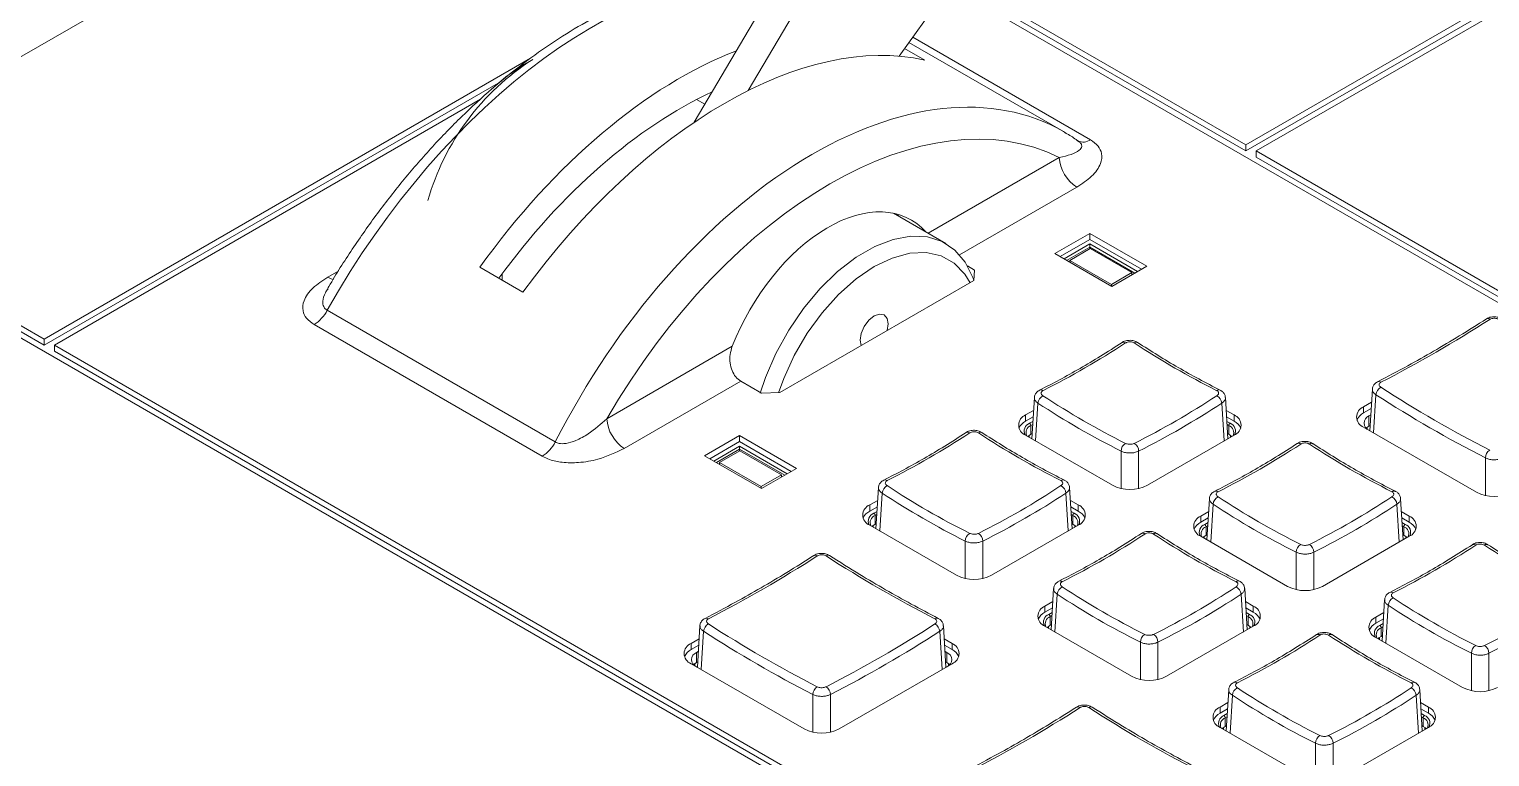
# Model space of a CAD drawing. Header units: millimetres. Extents: x 69 to 580, y 43 to 425.
# Drawn here: x 443.5 to 502.5, y 301 to 330.3 of the extents above; entities that cross this region are included whole.
import ezdxf

# ---------------------------------------------------------------- set-up
doc = ezdxf.new("R2010")
doc.units = ezdxf.units.MM

msp = doc.modelspace()

# ---------------------------------------------------------------- linework, layer by layer
at = {"color": 7, "linetype": 'Continuous', "lineweight": 15}
for p, q in [((348.8221, 372.3574), (491.2334, 290.1451)), ((349.2464, 372.6023), (444.1401, 317.8213)), ((444.1401, 317.5764), (349.2464, 372.3573)), ((479.1792, 341.4626), (470.3882, 326.5783)), ((480.2398, 340.8503), (472.5672, 327.8594)), ((518.7579, 340.732), (492.6592, 325.6655)), ((518.7579, 340.487), (492.6592, 325.4206)), ((493.0835, 325.4206), (519.1822, 340.487)), ((478.6608, 329.2477), (482.3395, 334.3477)), ((443.1512, 329.1904), (448.5252, 332.2927)), ((480.7025, 332.0782), (522.287, 308.0719)), ((492.6592, 325.4206), (480.8272, 332.2511)), ((492.6592, 325.6655), (480.9519, 332.424)), ((485.3019, 326.2018), (479.0621, 329.804)), ((444.1401, 317.8213), (463.7854, 329.1623)), ((463.8701, 329.1178), (463.5166, 328.9137)), ((478.8836, 329.5565), (479.6987, 329.0859)), ((462.4703, 328.1582), (444.1401, 317.5764)), ((444.5644, 317.5764), (461.7658, 327.5066)), ((470.8178, 327.3057), (470.4836, 327.4987)), ((492.6592, 325.4206), (492.6592, 325.6655)), ((522.7113, 308.3169), (493.0835, 325.4206)), ((493.0835, 325.1756), (493.0835, 325.4206)), ((522.7113, 308.0719), (493.0835, 325.1756)), ((480.5556, 321.6842), (478.4394, 322.9059)), ((478.5565, 322.8784), (478.5569, 322.838)), ((486.3657, 322.0936), (484.9515, 321.2772)), ((488.6638, 320.7669), (486.3657, 322.0936)), ((486.3657, 321.8486), (486.3657, 322.0936)), ((486.3657, 321.8486), (485.1637, 321.1547)), ((486.3816, 321.4802), (485.5578, 321.0046)), ((488.4516, 320.6444), (486.3657, 321.8486)), ((486.3657, 321.5424), (486.3657, 321.6649)), ((486.3657, 321.471), (486.3657, 321.5424)), ((488.061, 320.5107), (486.3816, 321.4802)), ((484.9515, 321.2772), (487.2496, 319.9505)), ((485.5578, 321.0046), (487.2372, 320.0352)), ((485.5578, 321.0046), (485.5578, 320.9271)), ((463.4755, 319.7205), (461.7367, 320.7243)), ((462.6332, 320.2068), (462.6358, 320.4572)), ((481.4313, 320.7764), (481.7147, 320.6128)), ((481.7147, 320.6128), (481.6804, 320.1848)), ((487.2372, 320.0352), (488.061, 320.5107)), ((487.2496, 319.9505), (488.6638, 320.7669)), ((488.061, 320.5107), (488.061, 320.4189)), ((463.476, 319.7211), (462.6332, 320.2077)), ((481.6804, 320.1848), (473.8502, 315.6645)), ((487.2372, 320.0352), (487.2372, 319.9576)), ((455.5728, 318.9876), (464.7808, 313.6719)), ((464.2537, 313.0955), (455.0458, 318.4112)), ((444.1401, 317.5764), (444.1401, 317.8213)), ((491.6577, 290.39), (444.5644, 317.5764)), ((444.5644, 317.3314), (444.5644, 317.5764)), ((491.6577, 290.145), (444.5644, 317.3314)), ((466.8607, 314.6086), (471.9278, 317.5338)), ((472.2714, 316.1282), (467.5674, 313.4126)), ((473.1088, 315.6447), (472.2714, 316.1282)), ((473.8502, 315.6645), (473.1088, 315.6447)), ((497.7732, 315.8), (497.672, 314.126)), ((484.0941, 314.9449), (483.7745, 314.7604)), ((484.1255, 315.4632), (484.0248, 313.7994)), ((491.9415, 313.8011), (491.841, 315.4632)), ((492.189, 314.7604), (491.8724, 314.9431)), ((497.7413, 315.2715), (497.4216, 315.0869)), ((497.4216, 314.842), (497.4216, 315.0869)), ((497.7259, 315.0176), (497.4216, 314.842)), ((483.7745, 314.5154), (483.7745, 314.7604)), ((484.0788, 314.6911), (483.7745, 314.5154)), ((492.189, 314.5154), (491.8878, 314.6893)), ((492.189, 314.5154), (492.189, 314.7604)), ((497.6337, 314.7195), (497.7106, 314.7638)), ((497.6337, 314.3112), (497.6337, 314.7195)), ((497.685, 314.3408), (497.6337, 314.3112)), ((472.2236, 313.9295), (470.8094, 313.1131)), ((474.5217, 312.6028), (472.2236, 313.9295)), ((472.2236, 313.6845), (472.2236, 313.9295)), ((483.7745, 313.9439), (487.2746, 311.9233)), ((483.9866, 313.9847), (483.9866, 314.3317)), ((484.0378, 314.0142), (483.9866, 313.9847)), ((488.6888, 311.9233), (492.189, 313.9439)), ((491.9769, 313.9847), (491.9287, 314.0125)), ((491.9769, 313.9847), (491.9769, 314.3317)), ((497.4216, 314.2705), (501.9824, 311.6376)), ((472.2236, 313.6845), (471.0215, 312.9906)), ((472.2395, 313.3161), (471.4157, 312.8406)), ((474.3095, 312.4803), (472.2236, 313.6845)), ((472.2236, 313.5008), (472.2236, 313.3784)), ((472.2236, 313.3069), (472.2236, 313.3784)), ((473.9189, 312.3466), (472.2395, 313.3161)), ((470.8094, 313.1131), (473.1075, 311.7864)), ((471.4157, 312.8406), (473.0951, 311.8711)), ((471.4157, 312.8406), (471.4157, 312.7631)), ((473.1075, 311.7864), (474.5217, 312.6028)), ((473.0951, 311.8711), (473.9189, 312.3466)), ((473.9189, 312.3466), (473.9189, 312.2548)), ((473.0951, 311.8711), (473.0951, 311.7936)), ((477.8322, 311.8302), (477.7316, 310.1664)), ((485.6482, 310.168), (485.5477, 311.8302)), ((477.8009, 311.3119), (477.4812, 311.1273)), ((477.4812, 310.8824), (477.4812, 311.1273)), ((477.7855, 311.0581), (477.4812, 310.8824)), ((485.8958, 311.1273), (485.5792, 311.3101)), ((485.8958, 310.8824), (485.5945, 311.0563)), ((485.8958, 310.8824), (485.8958, 311.1273)), ((491.1652, 310.8629), (490.8455, 310.6783)), ((491.1965, 311.3812), (491.0959, 309.7174)), ((499.0126, 309.719), (498.912, 311.3812)), ((499.2601, 310.6783), (498.9435, 310.8611)), ((477.4812, 310.3109), (480.9814, 308.2903)), ((477.6933, 310.3516), (477.6933, 310.6987)), ((477.7446, 310.3812), (477.6933, 310.3516)), ((482.3956, 308.2903), (485.8958, 310.3109)), ((485.6836, 310.3516), (485.6355, 310.3795)), ((485.6836, 310.3516), (485.6836, 310.6987)), ((490.8455, 310.4334), (490.8455, 310.6783)), ((491.1498, 310.609), (490.8455, 310.4334)), ((491.0577, 309.9026), (491.0577, 310.2497)), ((499.2601, 310.4334), (498.9588, 310.6073)), ((499.048, 309.9026), (499.048, 310.2497)), ((499.2601, 310.4334), (499.2601, 310.6783)), ((490.8455, 309.8619), (494.3457, 307.8413)), ((491.1089, 309.9322), (491.0577, 309.9026)), ((495.7599, 307.8413), (499.2601, 309.8619)), ((499.048, 309.9026), (498.9998, 309.9304)), ((484.9033, 307.7482), (484.8026, 306.0843)), ((492.7193, 306.086), (492.6188, 307.7481)), ((498.2676, 307.2992), (498.167, 305.6353)), ((484.8719, 307.2298), (484.5523, 307.0453)), ((484.5523, 306.8003), (484.5523, 307.0453)), ((484.8566, 306.976), (484.5523, 306.8003)), ((492.9668, 307.0453), (492.6502, 307.2281)), ((492.9668, 306.8003), (492.6656, 306.9742)), ((492.9668, 306.8003), (492.9668, 307.0453)), ((498.2362, 306.7808), (497.9166, 306.5963)), ((470.6203, 306.248), (470.5191, 304.574)), ((480.5571, 304.5756), (480.4559, 306.248)), ((484.5523, 306.2289), (488.0524, 304.2083)), ((484.7644, 306.2696), (484.7644, 306.6166)), ((484.8156, 306.2992), (484.7644, 306.2696)), ((489.4667, 304.2083), (492.9668, 306.2289)), ((492.7547, 306.2696), (492.7065, 306.2974)), ((492.7547, 306.2696), (492.7547, 306.6166)), ((497.9166, 306.3513), (497.9166, 306.5963)), ((498.2209, 306.527), (497.9166, 306.3513)), ((498.1287, 305.8206), (498.1287, 306.1676)), ((470.5884, 305.7195), (470.2687, 305.5349)), ((470.2687, 305.29), (470.2687, 305.5349)), ((480.8046, 305.5349), (480.488, 305.7177)), ((480.8046, 305.29), (480.8046, 305.5349)), ((497.9166, 305.7799), (501.4168, 303.7593)), ((498.18, 305.8502), (498.1287, 305.8206)), ((470.573, 305.4657), (470.2687, 305.29)), ((470.4808, 305.1675), (470.5577, 305.2119)), ((470.4808, 304.7592), (470.4808, 305.1675)), ((480.8046, 305.29), (480.5034, 305.4639)), ((480.5187, 305.2101), (480.5925, 305.1675)), ((480.5925, 304.7593), (480.5925, 305.1675)), ((470.2687, 304.7185), (474.8295, 302.0856)), ((470.5321, 304.7888), (470.4808, 304.7592)), ((476.2438, 302.0856), (480.8046, 304.7185)), ((480.5925, 304.7593), (480.5443, 304.7871)), ((491.943, 303.1478), (491.6233, 302.9633)), ((491.9743, 303.6661), (491.8737, 302.0023)), ((499.7904, 302.004), (499.6898, 303.6661)), ((500.0379, 302.9633), (499.7213, 303.146)), ((491.6233, 302.7183), (491.6233, 302.9633)), ((491.9276, 302.894), (491.6233, 302.7183)), ((500.0379, 302.7183), (499.7367, 302.8922)), ((500.0379, 302.7183), (500.0379, 302.9633)), ((491.6233, 302.1469), (495.1235, 300.1262)), ((491.8355, 302.1876), (491.8355, 302.5346)), ((491.8867, 302.2171), (491.8355, 302.1876)), ((496.5377, 300.1262), (500.0379, 302.1469)), ((499.8258, 302.1876), (499.7776, 302.2154)), ((499.8258, 302.1876), (499.8258, 302.5346))]:
    msp.add_line(p, q, dxfattribs=at)
at = {"color": 8, "linetype": 'Continuous', "lineweight": 15}
for p, q in [((479.2151, 330.0161), (486.3897, 325.8743)), ((479.8365, 322.0994), (485.1336, 325.1574)), ((485.8403, 323.9614), (481.1094, 321.2303)), ((485.3228, 321.0628), (486.3657, 321.6649)), ((486.3657, 321.5424), (485.4288, 321.0016)), ((486.3657, 321.6649), (488.2925, 320.5526)), ((488.1865, 320.4913), (486.3657, 321.5424)), ((455.5951, 320.3241), (456.0355, 320.5783)), ((497.9189, 315.5783), (497.8257, 314.0373)), ((484.271, 315.2407), (484.1785, 313.7107)), ((491.7878, 313.7123), (491.6954, 315.2407)), ((483.9335, 314.4235), (484.0672, 314.5007)), ((484.0596, 314.3738), (483.9866, 314.3317)), ((491.8993, 314.499), (492.0299, 314.4235)), ((491.9769, 314.3317), (491.907, 314.3721)), ((483.9159, 313.9369), (483.9159, 313.8623)), ((492.0476, 313.9369), (492.0476, 313.8623)), ((497.563, 314.2635), (497.563, 314.1957)), ((471.1806, 312.8988), (472.2236, 313.5008)), ((472.2236, 313.3784), (471.2867, 312.8375)), ((472.2236, 313.5008), (474.1504, 312.3885)), ((474.0443, 312.3273), (472.2236, 313.3784)), ((487.6299, 311.7912), (487.6299, 313.3017)), ((488.3366, 313.3017), (488.3365, 311.7918)), ((502.3377, 311.5054), (502.3377, 313.0274)), ((477.9778, 311.6077), (477.8853, 310.0777)), ((485.4946, 310.0793), (485.4021, 311.6077)), ((477.6403, 310.7905), (477.774, 310.8677)), ((485.606, 310.8659), (485.7367, 310.7905)), ((491.3421, 311.1586), (491.2496, 309.6286)), ((498.8589, 309.6303), (498.7664, 311.1586)), ((477.6226, 310.3039), (477.6226, 310.2293)), ((477.7663, 310.7408), (477.6933, 310.6987)), ((485.6836, 310.6987), (485.6137, 310.739)), ((485.7544, 310.3039), (485.7544, 310.2293)), ((491.0046, 310.3415), (491.1383, 310.4187)), ((491.1306, 310.2918), (491.0577, 310.2497)), ((498.9704, 310.4169), (499.101, 310.3415)), ((499.048, 310.2497), (498.978, 310.29)), ((481.3366, 308.1582), (481.3366, 309.6687)), ((482.0433, 309.6687), (482.0433, 308.1588)), ((490.9869, 309.8549), (490.9869, 309.7803)), ((499.1187, 309.8549), (499.1187, 309.7803)), ((494.7009, 307.7091), (494.7009, 309.2196)), ((495.4076, 309.2196), (495.4076, 307.7098)), ((485.0489, 307.5256), (484.9563, 305.9956)), ((492.5656, 305.9973), (492.4732, 307.5256)), ((484.7114, 306.7085), (484.8451, 306.7857)), ((492.6771, 306.7839), (492.8077, 306.7085)), ((498.4132, 307.0766), (498.3207, 305.5466)), ((484.6937, 306.2219), (484.6937, 306.1473)), ((484.8374, 306.6588), (484.7644, 306.6166)), ((492.7547, 306.6166), (492.6848, 306.657)), ((492.8254, 306.2219), (492.8254, 306.1473)), ((498.0757, 306.2595), (498.2094, 306.3366)), ((498.2017, 306.2097), (498.1287, 306.1676)), ((470.766, 306.0263), (470.6728, 304.4853)), ((480.4034, 304.4869), (480.3103, 306.0263)), ((488.4077, 304.0761), (488.4077, 305.5866)), ((489.1144, 305.5866), (489.1144, 304.0768)), ((498.058, 305.7729), (498.058, 305.6982)), ((501.772, 303.6271), (501.772, 305.1376)), ((502.4787, 305.1376), (502.4787, 303.6277)), ((470.4101, 304.7115), (470.4101, 304.6438)), ((480.6632, 304.7115), (480.6632, 304.6438)), ((475.1848, 301.9535), (475.1848, 303.4754)), ((475.8915, 303.4754), (475.8915, 301.9541)), ((492.1199, 303.4436), (492.0274, 301.9136)), ((499.6367, 301.9152), (499.5443, 303.4436)), ((491.7824, 302.6264), (491.9161, 302.7036)), ((491.9085, 302.5767), (491.8355, 302.5346)), ((499.7482, 302.7019), (499.8788, 302.6265)), ((499.8258, 302.5346), (499.7558, 302.575)), ((491.7648, 302.1398), (491.7648, 302.0652)), ((499.8965, 302.1398), (499.8965, 302.0652)), ((495.4788, 299.9941), (495.4788, 301.5046)), ((496.1854, 301.5046), (496.1854, 299.9947))]:
    msp.add_line(p, q, dxfattribs=at)
at = {"color": 7, "linetype": 'Continuous', "lineweight": 15, "flags": 128}
for points in [[(463.5166, 328.9137), (462.7871, 328.4194), (462.1867, 327.8987)], [(473.0603, 315.6372), (473.2755, 316.2794), (473.6918, 317.2475), (474.2056, 318.1834), (474.8032, 319.0618), (475.4684, 319.859), (476.1831, 320.5534), (476.9282, 321.1264), (477.6836, 321.5625), (478.4287, 321.8497), (479.1434, 321.9805), (479.8086, 321.9513), (480.4062, 321.7629), (480.92, 321.4203), (481.3363, 320.9328), (481.6437, 320.3135), (481.6833, 320.2)], [(473.8005, 315.659), (474.0051, 316.2301), (474.4306, 317.1649), (474.9525, 318.0606), (475.5552, 318.8902), (476.2207, 319.6292), (476.9292, 320.2553), (477.6595, 320.75), (478.3897, 321.0985), (479.0982, 321.2903), (479.7637, 321.3197), (480.3664, 321.1859), (480.8883, 320.8929), (481.3138, 320.4493), (481.5275, 320.0965)], [(478.1839, 318.1663), (478.2251, 318.4351), (478.1821, 318.6602), (478.0595, 318.8013), (477.8759, 318.837), (477.6595, 318.7617), (477.443, 318.587), (477.2595, 318.3395), (477.1368, 318.0568), (477.0938, 317.7819), (477.135, 317.5608)], [(483.9866, 313.9847), (483.8995, 313.9234), (483.8659, 313.8912)], [(492.0976, 313.8912), (492.0639, 313.9234), (491.9769, 313.9847)], [(497.6337, 314.3112), (497.5467, 314.25), (497.5246, 314.2296)], [(477.6933, 310.3516), (477.6063, 310.2904), (477.5726, 310.2582)], [(485.8044, 310.2582), (485.7707, 310.2904), (485.6836, 310.3516)], [(491.0577, 309.9026), (490.9706, 309.8414), (490.9369, 309.8091)], [(499.1687, 309.8091), (499.135, 309.8414), (499.048, 309.9026)], [(484.7644, 306.2696), (484.6773, 306.2084), (484.6437, 306.1761)], [(492.8754, 306.1761), (492.8418, 306.2084), (492.7547, 306.2696)], [(498.1287, 305.8206), (498.0417, 305.7593), (498.008, 305.7271)], [(470.4808, 304.7592), (470.3938, 304.698), (470.3717, 304.6776)], [(480.7016, 304.6776), (480.6795, 304.698), (480.5925, 304.7593)], [(491.8355, 302.1876), (491.7484, 302.1263), (491.7147, 302.0941)], [(499.9465, 302.0941), (499.9128, 302.1263), (499.8258, 302.1876)]]:
    msp.add_lwpolyline(points, dxfattribs=at)
at = {"color": 8, "linetype": 'Continuous', "lineweight": 15, "flags": 128}
msp.add_lwpolyline([(455.8214, 320.2364), (455.73, 320.2612), (455.5951, 320.3241)], dxfattribs=at)
at = {"color": 7, "linetype": 'Continuous', "lineweight": 15}
for centre, radius, start, end in [((469.332, 320.6325), 10.0912, 122.768761, 163.94495), ((486.6745, 325.261), 1.5444, 183.84979, 237.304946), ((454.2658, 319.6534), 1.4668, 302.121492, 333.004106), ((473.4926, 363.8139), 53.7107, 297.287199, 302.707424), ((469.0887, 346.242), 34.1603, 296.766181, 303.228442), ((506.8771, 346.2409), 34.1591, 236.771438, 243.233938), ((484.673, 315.1867), 0.4056, 119.580864, 172.346605), ((502.0397, 342.1183), 31.8597, 236.537955, 243.467422), ((473.9255, 342.1204), 31.862, 296.532833, 303.461791), ((491.2935, 315.1867), 0.4055, 7.650624, 60.420895), ((498.3181, 315.529), 0.4023, 120.107596, 172.967574), ((525.2548, 357.828), 50.3219, 237.096758, 242.908619), ((525.3289, 357.9361), 50.0948, 237.096791, 242.908585), ((501.9634, 342.0095), 32.0872, 236.537951, 243.467425), ((474.0037, 342.0082), 32.0857, 296.532417, 303.462206), ((497.5765, 314.6787), 0.4366, 110.783827, 249.216358), ((468.4016, 314.7123), 1.5444, 183.84979, 237.304946), ((483.9294, 314.3522), 0.4366, 110.783745, 249.216347), ((484.0412, 313.9927), 0.5868, 117.032421, 156.181627), ((483.8714, 314.3264), 0.1153, 2.610868, 57.391391), ((492.092, 314.3265), 0.1153, 122.60517, 177.394624), ((492.0341, 314.3522), 0.4366, 290.782671, 69.216774), ((491.9224, 313.9927), 0.5868, 23.816591, 62.968613), ((497.6883, 314.3193), 0.5868, 117.032552, 156.181496), ((497.7422, 314.4338), 0.3056, 110.784382, 249.216279), ((462.7954, 342.609), 34.1603, 296.766179, 303.228444), ((500.5836, 342.6075), 34.1586, 236.77139, 243.233986), ((484.0923, 314.047), 0.3037, 110.379514, 204.806451), ((491.8711, 314.047), 0.3037, 335.195233, 69.617952), ((463.4738, 314.3377), 1.4668, 302.121492, 333.004106), ((487.9897, 313.3036), 0.3598, 120.367323, 180.313977), ((487.9767, 313.3037), 0.3598, 359.683462, 59.634868), ((476.1618, 342.1565), 34.1563, 296.765798, 303.228825), ((513.9482, 342.1589), 34.1591, 236.771443, 243.233934), ((502.7017, 313.0251), 0.364, 120.82855, 179.636897), ((478.3797, 311.5537), 0.4056, 119.580653, 172.346922), ((495.67, 338.3762), 32.0869, 236.537917, 243.46746), ((495.7466, 338.4856), 31.86, 236.537989, 243.467387), ((467.6323, 338.4873), 31.862, 296.53283, 303.461793), ((467.7105, 338.3752), 32.0857, 296.532417, 303.462206), ((485.0002, 311.5537), 0.4055, 7.649864, 60.421656), ((487.9817, 313.288), 1.537, 242.609502, 297.390714), ((491.744, 311.1047), 0.4055, 119.57636, 172.351109), ((509.1108, 338.0363), 31.8597, 236.53796, 243.467417), ((480.9971, 338.0375), 31.861, 296.532728, 303.461895), ((498.3645, 311.1047), 0.4055, 7.65007, 60.42145), ((502.6896, 313.0023), 1.537, 242.609651, 297.390287), ((477.6361, 310.7191), 0.4366, 110.783858, 249.216326), ((477.7479, 310.3597), 0.5868, 117.032584, 156.181528), ((485.7408, 310.7191), 0.4366, 290.78264, 69.216806), ((485.6291, 310.3597), 0.5868, 23.816591, 62.968613), ((509.0344, 337.9273), 32.0871, 236.537943, 243.467433), ((481.0748, 337.9262), 32.0857, 296.532417, 303.462206), ((477.7991, 310.414), 0.3037, 110.379644, 204.80644), ((477.5782, 310.6934), 0.1153, 2.610868, 57.391391), ((485.7988, 310.6934), 0.1153, 122.605152, 177.395053), ((485.5776, 310.4136), 0.3042, 336.088726, 69.590583), ((491.0004, 310.2701), 0.4366, 110.783745, 249.216347), ((491.1122, 309.9107), 0.5867, 117.031107, 156.184666), ((491.1634, 309.965), 0.3037, 110.380329, 204.805636), ((490.9425, 310.2444), 0.1153, 2.605403, 57.396857), ((499.1631, 310.2444), 0.1153, 122.60517, 177.394624), ((498.9422, 309.965), 0.3037, 335.193195, 69.619991), ((499.1052, 310.2701), 0.4366, 290.783827, 69.216358), ((498.9934, 309.9107), 0.5868, 23.817461, 62.968249), ((481.6965, 309.6706), 0.3598, 120.367094, 180.314329), ((481.6835, 309.6706), 0.3598, 359.68326, 59.634828), ((469.8685, 338.5234), 34.1563, 296.765796, 303.228827), ((507.6547, 338.5255), 34.1586, 236.771395, 243.233982), ((446.3397, 354.2619), 53.7108, 297.2872, 302.707423), ((504.7375, 354.2635), 53.7125, 237.292667, 242.71271), ((495.0608, 309.2216), 0.3598, 120.364124, 180.315238), ((495.0478, 309.2216), 0.3598, 359.682844, 59.635486), ((483.2308, 338.0779), 34.1603, 296.766181, 303.228442), ((521.0193, 338.0768), 34.1591, 236.771438, 243.233938), ((481.6885, 309.655), 1.537, 242.609518, 297.390667), ((485.4508, 307.4716), 0.4055, 119.576149, 172.351426), ((502.741, 334.294), 32.0868, 236.537909, 243.467468), ((502.8177, 334.4036), 31.86, 236.537995, 243.467382), ((474.7038, 334.4044), 31.861, 296.532726, 303.461897), ((474.7815, 334.2931), 32.0857, 296.532417, 303.462206), ((492.0713, 307.4716), 0.4055, 7.64931, 60.42221), ((495.0528, 309.206), 1.537, 242.60981, 297.390159), ((498.8151, 307.0226), 0.4055, 119.578018, 172.349451), ((516.1819, 333.9542), 31.8597, 236.537955, 243.467422), ((488.0694, 333.9532), 31.8585, 296.53245, 303.462174), ((484.7072, 306.6371), 0.4366, 110.783858, 249.216326), ((484.8189, 306.2777), 0.5867, 117.031269, 156.184567), ((484.6493, 306.6114), 0.1153, 2.605403, 57.396857), ((492.8698, 306.6114), 0.1153, 122.605152, 177.395053), ((492.8119, 306.6371), 0.4366, 290.783796, 69.216389), ((492.7002, 306.2777), 0.5868, 23.817461, 62.968249), ((516.1056, 333.8454), 32.0872, 236.537951, 243.467425), ((488.1441, 333.8472), 32.0893, 296.532797, 303.461826), ((471.1652, 305.9771), 0.4023, 120.104372, 172.968691), ((498.1755, 348.3833), 50.0939, 237.096739, 242.908638), ((452.8994, 348.3855), 50.0964, 297.09151, 302.903113), ((479.9111, 305.9771), 0.4022, 7.030479, 59.895537), ((484.8702, 306.3319), 0.3037, 110.380459, 204.805625), ((492.6486, 306.3315), 0.3042, 336.089856, 69.590403), ((498.0715, 306.1881), 0.4366, 110.78284, 249.216513), ((498.1832, 305.8287), 0.5868, 117.03051, 156.183539), ((498.2345, 305.8829), 0.3037, 110.37918, 204.808335), ((498.0136, 306.1624), 0.1153, 2.603474, 57.395499), ((470.4236, 305.1267), 0.4366, 110.783896, 249.216473), ((498.1023, 348.2767), 50.3227, 237.096804, 242.908573), ((452.9752, 348.2746), 50.3202, 297.091284, 302.903339), ((480.6497, 305.1267), 0.4366, 290.783479, 69.216706), ((488.7675, 305.5886), 0.3598, 120.363894, 180.31559), ((488.7546, 305.5886), 0.3598, 359.682642, 59.635445), ((476.9376, 334.4449), 34.1603, 296.766179, 303.228444), ((514.7258, 334.4434), 34.1586, 236.77139, 243.233986), ((470.5354, 304.7673), 0.5868, 117.032792, 156.18132), ((470.5893, 304.8818), 0.3056, 110.782812, 249.217188), ((480.484, 304.8818), 0.3056, 290.783902, 69.216627), ((480.5379, 304.7673), 0.5868, 23.817461, 62.968249), ((502.1318, 305.1396), 0.3598, 120.36445, 180.31685), ((502.1189, 305.1396), 0.3598, 359.685042, 59.634268), ((475.5488, 303.4731), 0.3641, 120.829779, 179.635484), ((475.5274, 303.4731), 0.364, 0.362297, 59.170975), ((488.7596, 305.573), 1.537, 242.609826, 297.390112), ((492.5218, 303.3896), 0.4055, 119.577806, 172.349769), ((509.8888, 330.3215), 31.86, 236.53799, 243.467387), ((481.7762, 330.3202), 31.8585, 296.532448, 303.462176), ((499.1423, 303.3896), 0.4055, 7.651293, 60.421074), ((502.1239, 305.124), 1.537, 242.609649, 297.39032), ((509.8122, 330.2121), 32.0869, 236.537917, 243.46746), ((481.8508, 330.2142), 32.0893, 296.532797, 303.461826), ((456.9463, 348.1389), 53.7108, 297.2872, 302.707423), ((515.3442, 348.1406), 53.7127, 237.292674, 242.712702), ((491.7783, 302.5551), 0.4366, 110.782953, 249.216492), ((491.89, 302.1956), 0.5868, 117.030672, 156.183439), ((491.7203, 302.5294), 0.1153, 2.603474, 57.395499), ((499.9409, 302.5294), 0.1153, 122.605152, 177.395053), ((499.883, 302.5551), 0.4366, 290.783479, 69.216706), ((499.7712, 302.1956), 0.5868, 23.817461, 62.968249), ((475.5367, 303.4503), 1.537, 242.609595, 297.390281), ((491.9412, 302.2499), 0.3037, 110.37931, 204.808324), ((499.7197, 302.2495), 0.3042, 336.089856, 69.590403), ((495.8386, 301.5066), 0.3598, 120.36422, 180.317202), ((495.8256, 301.5065), 0.3598, 359.68484, 59.634227)]:
    msp.add_arc(centre, radius, start, end, dxfattribs=at)
at = {"color": 8, "linetype": 'Continuous', "lineweight": 15}
for centre, radius, start, end in [((486.0974, 326.2765), 0.4971, 245.30469, 306.00577), ((502.433, 318.5276), 0.1233, 48.212683, 115.511419), ((487.7227, 317.5705), 0.1288, 48.628161, 113.970495), ((488.2429, 317.5758), 0.1243, 64.681536, 132.703451), ((498.033, 315.9795), 0.1306, 50.339177, 113.277076), ((484.3864, 315.6369), 0.136, 50.572234, 111.94172), ((491.5794, 315.6407), 0.1326, 67.231247, 130.280708), ((484.0499, 314.1093), 0.3351, 110.322601, 206.836212), ((491.9135, 314.1093), 0.3351, 333.164203, 69.67692), ((481.4294, 313.9375), 0.1288, 48.627092, 113.971563), ((481.9497, 313.9428), 0.1243, 64.67933, 132.705428), ((494.7938, 313.4885), 0.1288, 48.628161, 113.970495), ((495.314, 313.4938), 0.1243, 64.679744, 132.708376), ((478.0932, 312.0039), 0.136, 50.572211, 111.942136), ((485.2861, 312.0077), 0.1326, 67.227831, 130.284124), ((491.4575, 311.5548), 0.136, 50.572234, 111.94172), ((498.6505, 311.5587), 0.1326, 67.229984, 130.285117), ((477.7567, 310.4763), 0.3351, 110.32263, 206.836292), ((485.6203, 310.4763), 0.3351, 333.16426, 69.677035), ((491.121, 310.0273), 0.3351, 110.321755, 206.838436), ((498.9846, 310.0272), 0.3351, 333.163671, 69.677452), ((488.5005, 309.8555), 0.1288, 48.627092, 113.971563), ((489.0207, 309.8608), 0.1243, 64.677538, 132.710354), ((475.2801, 308.9756), 0.1233, 48.212814, 115.511238), ((475.7962, 308.9756), 0.1233, 64.505617, 131.791767), ((501.8648, 309.4064), 0.1288, 48.627357, 113.971298), ((502.3851, 309.4118), 0.1243, 64.679744, 132.708376), ((485.1643, 307.9218), 0.136, 50.572211, 111.942136), ((492.3572, 307.9257), 0.1326, 67.226568, 130.288533), ((498.5286, 307.4728), 0.136, 50.571465, 111.942489), ((484.8277, 306.3942), 0.3351, 110.321784, 206.838516), ((492.6914, 306.3942), 0.3351, 333.163728, 69.677567), ((470.8801, 306.4276), 0.1306, 50.33733, 113.278329), ((480.1962, 306.4276), 0.1306, 66.716938, 129.667086), ((498.1921, 305.9452), 0.3351, 110.320471, 206.838343), ((495.5716, 305.7734), 0.1288, 48.626289, 113.972366), ((496.0918, 305.7787), 0.1243, 64.677538, 132.710354), ((492.2353, 303.8398), 0.136, 50.571442, 111.942906), ((499.4283, 303.8436), 0.1326, 67.230455, 130.284645), ((485.8867, 302.8525), 0.1233, 48.212814, 115.511238), ((486.4028, 302.8525), 0.1233, 64.508699, 131.785532), ((491.8988, 302.3122), 0.3351, 110.3205, 206.838422), ((499.7624, 302.3122), 0.3351, 333.162142, 69.679154)]:
    msp.add_arc(centre, radius, start, end, dxfattribs=at)
for centre, major_axis, ratio, start_param, end_param in [((465.801, 314.3661), (10.4798, 17.0408), 0.5579329, 0.2358985, 1.6419053), ((475.6345, 308.6893), (9.4828, 17.6155), 0.5961934, 6.2654643, 7.8918498)]:
    msp.add_ellipse(centre, major_axis=major_axis, ratio=ratio, start_param=start_param, end_param=end_param, dxfattribs=at)
at = {"color": 7, "linetype": 'Continuous', "lineweight": 15}
for centre, major_axis, ratio, start_param, end_param in [((471.486, 311.0842), (10.1289, 17.2459), 0.572322, 0.1787402, 1.4004707), ((469.9494, 311.9712), (9.867, 17.3971), 0.5823971, 0.619747, 1.3917413), ((469.9494, 311.9712), (9.127, 16.0923), 0.5823971, 0.6829319, 1.3773752), ((476.3412, 308.3098), (8.9818, 16.7498), 0.5971634, 0.0187719, 1.5144255), ((475.6345, 308.6893), (9.4828, 17.6155), 0.5961934, 6.258227, 6.2654643), ((475.9561, 316.8304), (3.1318, 5.8404), 0.5971634, 6.0723822, 8.0489338), ((474.8584, 317.4641), (3.1318, 5.8404), 0.5971634, 6.0723822, 6.1058281)]:
    msp.add_ellipse(centre, major_axis=major_axis, ratio=ratio, start_param=start_param, end_param=end_param, dxfattribs=at)
for points, knots in [([(473.7819, 332.3243), (473.6357, 332.3549), (473.1349, 332.4596), (472.2219, 332.4871), (471.052, 332.4102), (469.8355, 332.1798), (468.5862, 331.808), (467.314, 331.2945), (466.0306, 330.6449), (464.747, 329.8652), (463.4737, 328.9629), (462.2205, 327.946), (460.997, 326.8231), (459.8119, 325.6034), (458.6746, 324.2964), (457.5916, 322.9132), (456.5776, 321.4616), (455.9189, 320.4358), (455.6085, 319.8947), (455.5922, 319.8663)], [0, 0, 0, 0, 0.0258265, 0.0884801, 0.1518752, 0.2159835, 0.2806524, 0.3456845, 0.4109025, 0.4761722, 0.541406, 0.606575, 0.6716717, 0.7367008, 0.8016738, 0.8666053, 0.9315112, 0.996408, 1, 1, 1, 1]), ([(485.9104, 325.8068), (485.7782, 325.9045), (485.608, 326.0302), (485.4205, 326.1255), (485.3787, 326.1467)], [0, 0, 0, 0, 0.77711341, 1, 1, 1, 1]), ([(485.1336, 325.1574), (485.2991, 325.1946), (485.6172, 325.2663), (485.9291, 325.4159), (486.0558, 325.5736), (486.0302, 325.7033), (485.9463, 325.7901), (485.8839, 325.829), (485.8626, 325.8422)], [0, 0, 0, 0, 0.30466977, 0.58553476, 0.76857874, 0.889598, 0.96251926, 1, 1, 1, 1]), ([(486.3897, 325.8743), (486.5036, 325.7926), (486.7312, 325.6295), (486.8762, 325.2865), (486.8223, 324.8582), (486.4779, 324.3794), (486.053, 324.1008), (485.8403, 323.9614)], [0, 0, 0, 0, 0.1455037, 0.29054422, 0.48169748, 0.74059768, 1, 1, 1, 1]), ([(455.0458, 318.4112), (454.9318, 318.4928), (454.7043, 318.656), (454.5592, 318.9989), (454.6132, 319.4273), (454.9575, 319.9061), (455.3824, 320.1847), (455.5951, 320.3241)], [0, 0, 0, 0, 0.1455036, 0.29054415, 0.48169743, 0.74059746, 1, 1, 1, 1]), ([(502.3796, 318.6386), (502.0147, 318.4086), (500.9563, 317.7413), (499.4882, 316.8906), (498.3892, 316.3137), (497.9813, 316.0995)], [0, 0, 0, 0, 0.248544, 0.7210161, 1, 1, 1, 1]), ([(502.9978, 318.6329), (502.9759, 318.6487), (502.9086, 318.6971), (502.7566, 318.7295), (502.5672, 318.7199), (502.4307, 318.684), (502.3815, 318.639), (502.38, 318.6377)], [0, 0, 0, 0, 0.12764468, 0.3922126, 0.68190476, 0.99018795, 1, 1, 1, 1]), ([(502.8669, 318.6195), (502.8452, 318.6309), (502.8017, 318.6538), (502.7186, 318.6681), (502.6342, 318.665), (502.5637, 318.6468), (502.5289, 318.6272), (502.5152, 318.6195)], [0, 0, 0, 0, 0.2148221, 0.4296465, 0.6444085, 0.8591507, 1, 1, 1, 1]), ([(472.2714, 316.1282), (472.2001, 316.1806), (472.0576, 316.2854), (471.9057, 316.5488), (471.8241, 316.8617), (471.8235, 317.2059), (471.893, 317.4244), (471.9278, 317.5338)], [0, 0, 0, 0, 0.1914563, 0.3827484, 0.578659, 0.7890813, 1, 1, 1, 1]), ([(487.6699, 317.6879), (487.3794, 317.5019), (486.5364, 316.9622), (485.4228, 316.3211), (484.6043, 315.9009), (484.3356, 315.763)], [0, 0, 0, 0, 0.2610221, 0.7573406, 1, 1, 1, 1]), ([(488.2917, 317.6822), (488.2697, 317.6983), (488.2026, 317.7474), (488.0505, 317.7807), (487.8613, 317.7717), (487.7233, 317.7351), (487.6734, 317.6888), (487.6709, 317.6864)], [0, 0, 0, 0, 0.1275069, 0.3903012, 0.6779223, 0.9837481, 1, 1, 1, 1]), ([(488.1586, 317.6672), (488.137, 317.6788), (488.0936, 317.702), (488.0108, 317.7165), (487.9266, 317.7134), (487.8563, 317.6949), (487.8216, 317.675), (487.8078, 317.6672)], [0, 0, 0, 0, 0.21476059, 0.42954951, 0.64419609, 0.85879358, 1, 1, 1, 1]), ([(491.6308, 315.763), (491.3418, 315.9116), (490.5029, 316.3429), (489.3893, 316.9875), (488.5666, 317.5148), (488.2965, 317.6879)], [0, 0, 0, 0, 0.2609574, 0.7573234, 1, 1, 1, 1]), ([(484.3394, 315.7567), (484.3131, 315.745), (484.2443, 315.7147), (484.1707, 315.6217), (484.125, 315.5272), (484.1296, 315.4735), (484.1305, 315.4626)], [0, 0, 0, 0, 0.2224749, 0.5800394, 0.9155766, 1, 1, 1, 1]), ([(484.4728, 315.7419), (484.4551, 315.7308), (484.4197, 315.7085), (484.3974, 315.6624), (484.4023, 315.6135), (484.4305, 315.5707), (484.4608, 315.5483), (484.4728, 315.5394)], [0, 0, 0, 0, 0.2147738, 0.4295513, 0.6442065, 0.8588038, 1, 1, 1, 1]), ([(491.4936, 315.5394), (491.5113, 315.5533), (491.5468, 315.581), (491.569, 315.6306), (491.5641, 315.6788), (491.536, 315.7172), (491.5057, 315.7349), (491.4936, 315.7419)], [0, 0, 0, 0, 0.2147679, 0.4295418, 0.6441934, 0.8587871, 1, 1, 1, 1]), ([(491.8353, 315.4629), (491.834, 315.4904), (491.8304, 315.5607), (491.7702, 315.6579), (491.6987, 315.7298), (491.6445, 315.7522), (491.6284, 315.7589)], [0, 0, 0, 0, 0.2133716, 0.5451822, 0.865426, 1, 1, 1, 1]), ([(497.9852, 316.0933), (497.959, 316.0815), (497.8904, 316.0504), (497.8175, 315.9569), (497.7723, 315.8626), (497.7771, 315.8095), (497.778, 315.7994)], [0, 0, 0, 0, 0.2224919, 0.5831942, 0.921066, 1, 1, 1, 1]), ([(498.1163, 316.0801), (498.0986, 316.0687), (498.063, 316.046), (498.0407, 315.9995), (498.0456, 315.9504), (498.0739, 315.9079), (498.1043, 315.8858), (498.1163, 315.877)], [0, 0, 0, 0, 0.2148202, 0.4296461, 0.6444121, 0.8591606, 1, 1, 1, 1]), ([(464.7808, 313.6719), (464.8304, 313.6491), (464.9502, 313.5941), (465.1148, 313.5993), (465.3423, 313.6316), (465.6681, 313.7363), (466.248, 314.0597), (466.6219, 314.3947), (466.8607, 314.6086)], [0, 0, 0, 0, 0.0768256, 0.1855136, 0.1947108, 0.3574729, 0.5897013, 1, 1, 1, 1]), ([(481.3767, 314.0549), (481.0861, 313.8689), (480.2431, 313.3292), (479.1296, 312.6881), (478.3111, 312.2679), (478.0423, 312.1299)], [0, 0, 0, 0, 0.261022, 0.7573409, 1, 1, 1, 1]), ([(481.9984, 314.0492), (481.9765, 314.0653), (481.9093, 314.1144), (481.7573, 314.1477), (481.5681, 314.1387), (481.43, 314.1021), (481.3802, 314.0558), (481.3777, 314.0534)], [0, 0, 0, 0, 0.1275072, 0.3903011, 0.6779233, 0.9837481, 1, 1, 1, 1]), ([(481.8654, 314.0341), (481.8437, 314.0457), (481.8004, 314.069), (481.7175, 314.0835), (481.6334, 314.0804), (481.5631, 314.0619), (481.5283, 314.042), (481.5145, 314.0341)], [0, 0, 0, 0, 0.2147606, 0.429548, 0.6441942, 0.8587891, 1, 1, 1, 1]), ([(485.3376, 312.1299), (485.0485, 312.2786), (484.2097, 312.7098), (483.096, 313.3545), (482.2734, 313.8817), (482.0032, 314.0549)], [0, 0, 0, 0, 0.2609574, 0.7573234, 1, 1, 1, 1]), ([(467.5674, 313.4126), (467.2307, 313.2482), (466.6829, 312.9805), (465.7746, 312.822), (465.0945, 312.8281), (464.5851, 312.9314), (464.3505, 313.0476), (464.2537, 313.0955)], [0, 0, 0, 0, 0.3531208, 0.5746418, 0.7510062, 0.8972763, 1, 1, 1, 1]), ([(488.3366, 313.3017), (488.3088, 313.2891), (488.2388, 313.2574), (488.0972, 313.228), (487.9277, 313.223), (487.7608, 313.2462), (487.6735, 313.2832), (487.6299, 313.3017)], [0, 0, 0, 0, 0.1411808, 0.3557846, 0.5704649, 0.7852559, 1, 1, 1, 1]), ([(487.8078, 313.6141), (487.8295, 313.6053), (487.8728, 313.5876), (487.9556, 313.5765), (488.0398, 313.5789), (488.1101, 313.593), (488.1449, 313.6081), (488.1586, 313.6141)], [0, 0, 0, 0, 0.21477577, 0.42954421, 0.64419985, 0.85879363, 1, 1, 1, 1]), ([(494.741, 313.6059), (494.4505, 313.4199), (493.6074, 312.8802), (492.4939, 312.2391), (491.6754, 311.8189), (491.4067, 311.6809)], [0, 0, 0, 0, 0.2610221, 0.7573406, 1, 1, 1, 1]), ([(495.3627, 313.6002), (495.3408, 313.6162), (495.2737, 313.6654), (495.1216, 313.6987), (494.9324, 313.6896), (494.7944, 313.6531), (494.7445, 313.6067), (494.742, 313.6044)], [0, 0, 0, 0, 0.1275072, 0.3902923, 0.6779215, 0.9837481, 1, 1, 1, 1]), ([(495.2297, 313.5851), (495.208, 313.5967), (495.1647, 313.6199), (495.0819, 313.6345), (494.9977, 313.6313), (494.9274, 313.6129), (494.8926, 313.593), (494.8789, 313.5851)], [0, 0, 0, 0, 0.2147763, 0.4295452, 0.6442014, 0.8587957, 1, 1, 1, 1]), ([(498.7019, 311.6809), (498.4129, 311.8295), (497.574, 312.2608), (496.4603, 312.9054), (495.6377, 313.4327), (495.3675, 313.6059)], [0, 0, 0, 0, 0.26095741, 0.75732181, 1, 1, 1, 1]), ([(503.0444, 313.0274), (503.0167, 313.0147), (502.9468, 312.9826), (502.8052, 312.9528), (502.6356, 312.9477), (502.4687, 312.9711), (502.3814, 313.0086), (502.3377, 313.0274)], [0, 0, 0, 0, 0.1408358, 0.3555809, 0.5703598, 0.785186, 1, 1, 1, 1]), ([(478.0462, 312.1236), (478.0198, 312.112), (477.951, 312.0817), (477.8774, 311.9887), (477.8317, 311.8942), (477.8363, 311.8404), (477.8372, 311.8296)], [0, 0, 0, 0, 0.2224753, 0.5800382, 0.9155777, 1, 1, 1, 1]), ([(478.1795, 312.1089), (478.1618, 312.0978), (478.1264, 312.0755), (478.1042, 312.0294), (478.109, 311.9805), (478.1372, 311.9377), (478.1675, 311.9152), (478.1795, 311.9064)], [0, 0, 0, 0, 0.2147761, 0.4295515, 0.644205, 0.8588041, 1, 1, 1, 1]), ([(485.2004, 311.9063), (485.2181, 311.9202), (485.2535, 311.948), (485.2757, 311.9976), (485.2709, 312.0458), (485.2427, 312.0842), (485.2124, 312.1019), (485.2004, 312.1089)], [0, 0, 0, 0, 0.2147723, 0.4295438, 0.6441935, 0.858787, 1, 1, 1, 1]), ([(485.5421, 311.8298), (485.5407, 311.8574), (485.5372, 311.9277), (485.477, 312.0249), (485.4054, 312.0968), (485.3512, 312.1192), (485.3352, 312.1258)], [0, 0, 0, 0, 0.2133715, 0.5451819, 0.8654254, 1, 1, 1, 1]), ([(491.4105, 311.6746), (491.3841, 311.663), (491.3153, 311.6327), (491.2417, 311.5397), (491.1961, 311.4452), (491.2006, 311.3914), (491.2015, 311.3806)], [0, 0, 0, 0, 0.2224749, 0.5800394, 0.9155766, 1, 1, 1, 1]), ([(491.5439, 311.6599), (491.5262, 311.6487), (491.4907, 311.6265), (491.4685, 311.5804), (491.4734, 311.5314), (491.5015, 311.4886), (491.5318, 311.4662), (491.5439, 311.4573)], [0, 0, 0, 0, 0.2147697, 0.4295431, 0.6441942, 0.8587874, 1, 1, 1, 1]), ([(498.5647, 311.4573), (498.5824, 311.4712), (498.6178, 311.499), (498.64, 311.5486), (498.6352, 311.5968), (498.607, 311.6352), (498.5767, 311.6528), (498.5647, 311.6599)], [0, 0, 0, 0, 0.214772, 0.42955, 0.6442056, 0.8588034, 1, 1, 1, 1]), ([(498.9064, 311.3808), (498.905, 311.4084), (498.9015, 311.4787), (498.8413, 311.5759), (498.7697, 311.6478), (498.7155, 311.6702), (498.6995, 311.6768)], [0, 0, 0, 0, 0.21337498, 0.54517521, 0.86544137, 1, 1, 1, 1]), ([(482.0433, 309.6687), (482.0155, 309.6561), (481.9456, 309.6244), (481.804, 309.595), (481.6344, 309.5899), (481.4676, 309.6131), (481.3803, 309.6502), (481.3366, 309.6687)], [0, 0, 0, 0, 0.141181, 0.3557841, 0.5704639, 0.7852558, 1, 1, 1, 1]), ([(481.5145, 309.9811), (481.5362, 309.9723), (481.5796, 309.9546), (481.6624, 309.9435), (481.7466, 309.9459), (481.8169, 309.96), (481.8516, 309.9751), (481.8654, 309.9811)], [0, 0, 0, 0, 0.2147752, 0.4295446, 0.6442, 0.8587914, 1, 1, 1, 1]), ([(488.4478, 309.9729), (488.1572, 309.7868), (487.3142, 309.2471), (486.2006, 308.606), (485.3822, 308.1859), (485.1134, 308.0479)], [0, 0, 0, 0, 0.261022, 0.7573409, 1, 1, 1, 1]), ([(489.0695, 309.9672), (489.0475, 309.9832), (488.9804, 310.0324), (488.8284, 310.0656), (488.6391, 310.0566), (488.5011, 310.0201), (488.4513, 309.9737), (488.4487, 309.9714)], [0, 0, 0, 0, 0.1275075, 0.3902922, 0.6779226, 0.9837481, 1, 1, 1, 1]), ([(488.9364, 309.9521), (488.9148, 309.9637), (488.8714, 309.9869), (488.7886, 310.0015), (488.7044, 309.9983), (488.6341, 309.9798), (488.5994, 309.96), (488.5856, 309.9521)], [0, 0, 0, 0, 0.21477631, 0.42954371, 0.64419947, 0.85879117, 1, 1, 1, 1]), ([(492.4087, 308.0479), (492.1196, 308.1965), (491.2808, 308.6278), (490.1671, 309.2724), (489.3444, 309.7997), (489.0743, 309.9729)], [0, 0, 0, 0, 0.2609574, 0.7573218, 1, 1, 1, 1]), ([(475.2267, 309.0866), (474.8618, 308.8566), (473.8034, 308.1893), (472.3353, 307.3386), (471.2363, 306.7617), (470.8284, 306.5475)], [0, 0, 0, 0, 0.24854399, 0.72101611, 1, 1, 1, 1]), ([(475.8449, 309.081), (475.823, 309.0967), (475.7557, 309.1451), (475.6037, 309.1775), (475.4143, 309.168), (475.2778, 309.132), (475.2286, 309.0871), (475.2271, 309.0857)], [0, 0, 0, 0, 0.12764501, 0.39221371, 0.68190593, 0.99019008, 1, 1, 1, 1]), ([(475.714, 309.0675), (475.6923, 309.0789), (475.6488, 309.1018), (475.5657, 309.1161), (475.4813, 309.113), (475.4108, 309.0948), (475.376, 309.0752), (475.3623, 309.0675)], [0, 0, 0, 0, 0.2148194, 0.4296412, 0.644411, 0.8591507, 1, 1, 1, 1]), ([(480.2479, 306.5475), (479.8845, 306.7379), (478.8302, 307.2902), (477.3623, 308.1345), (476.2592, 308.8288), (475.8496, 309.0866)], [0, 0, 0, 0, 0.24850997, 0.72100163, 1, 1, 1, 1]), ([(495.4076, 309.2196), (495.3799, 309.2071), (495.3099, 309.1754), (495.1683, 309.146), (494.9987, 309.1409), (494.8319, 309.1641), (494.7446, 309.2011), (494.7009, 309.2196)], [0, 0, 0, 0, 0.14118048, 0.35578393, 0.57045747, 0.78525633, 1, 1, 1, 1]), ([(494.8789, 309.5321), (494.9005, 309.5232), (494.9439, 309.5056), (495.0267, 309.4945), (495.1109, 309.4969), (495.1812, 309.5109), (495.2159, 309.5261), (495.2297, 309.5321)], [0, 0, 0, 0, 0.2147601, 0.4295485, 0.6441946, 0.8587915, 1, 1, 1, 1]), ([(501.8121, 309.5238), (501.5215, 309.3378), (500.6785, 308.7981), (499.5649, 308.157), (498.7465, 307.7368), (498.4777, 307.5989)], [0, 0, 0, 0, 0.2610221, 0.7573406, 1, 1, 1, 1]), ([(502.4338, 309.5181), (502.4119, 309.5342), (502.3447, 309.5833), (502.1927, 309.6166), (502.0035, 309.6076), (501.8654, 309.571), (501.8156, 309.5247), (501.8131, 309.5224)], [0, 0, 0, 0, 0.1275072, 0.3902923, 0.6779215, 0.9837481, 1, 1, 1, 1]), ([(502.3008, 309.5031), (502.2791, 309.5147), (502.2358, 309.5379), (502.1529, 309.5525), (502.0688, 309.5493), (501.9984, 309.5308), (501.9637, 309.511), (501.9499, 309.5031)], [0, 0, 0, 0, 0.2147779, 0.4295485, 0.6441935, 0.8587968, 1, 1, 1, 1]), ([(505.773, 307.5989), (505.4839, 307.7475), (504.6451, 308.1788), (503.5314, 308.8234), (502.7087, 309.3507), (502.4386, 309.5238)], [0, 0, 0, 0, 0.260957, 0.7573222, 1, 1, 1, 1]), ([(485.1173, 308.0416), (485.0909, 308.03), (485.0221, 307.9997), (484.9485, 307.9067), (484.9028, 307.8122), (484.9074, 307.7584), (484.9083, 307.7476)], [0, 0, 0, 0, 0.2224753, 0.5800382, 0.9155777, 1, 1, 1, 1]), ([(485.2506, 308.0268), (485.2329, 308.0157), (485.1975, 307.9935), (485.1753, 307.9474), (485.1801, 307.8984), (485.2083, 307.8556), (485.2386, 307.8332), (485.2506, 307.8243)], [0, 0, 0, 0, 0.214772, 0.4295433, 0.6441927, 0.8587877, 1, 1, 1, 1]), ([(492.2714, 307.8243), (492.2892, 307.8382), (492.3246, 307.866), (492.3468, 307.9155), (492.342, 307.9638), (492.3138, 308.0021), (492.2835, 308.0198), (492.2715, 308.0268)], [0, 0, 0, 0, 0.21477642, 0.42955203, 0.64420581, 0.85880335, 1, 1, 1, 1]), ([(492.6131, 307.7478), (492.6118, 307.7753), (492.6082, 307.8457), (492.5481, 307.9428), (492.4765, 308.0148), (492.4223, 308.0372), (492.4062, 308.0438)], [0, 0, 0, 0, 0.21337486, 0.54517489, 0.86544086, 1, 1, 1, 1]), ([(498.4816, 307.5926), (498.4552, 307.581), (498.3864, 307.5507), (498.3128, 307.4577), (498.2671, 307.3632), (498.2717, 307.3094), (498.2726, 307.2986)], [0, 0, 0, 0, 0.2224803, 0.580048, 0.9155873, 1, 1, 1, 1]), ([(498.6149, 307.5778), (498.5972, 307.5667), (498.5618, 307.5444), (498.5396, 307.4984), (498.5444, 307.4494), (498.5726, 307.4066), (498.6029, 307.3842), (498.6149, 307.3753)], [0, 0, 0, 0, 0.21476718, 0.42954126, 0.64419303, 0.85878696, 1, 1, 1, 1]), ([(470.8322, 306.5414), (470.8061, 306.5295), (470.7375, 306.4985), (470.6646, 306.4049), (470.6194, 306.3106), (470.6242, 306.2575), (470.6251, 306.2475)], [0, 0, 0, 0, 0.2224892, 0.5831946, 0.9210645, 1, 1, 1, 1]), ([(470.9634, 306.5281), (470.9457, 306.5167), (470.9101, 306.494), (470.8878, 306.4475), (470.8927, 306.3984), (470.921, 306.3559), (470.9514, 306.3338), (470.9634, 306.3251)], [0, 0, 0, 0, 0.2148208, 0.4296347, 0.6443972, 0.859144, 1, 1, 1, 1]), ([(480.1128, 306.3251), (480.1306, 306.3388), (480.1661, 306.3662), (480.1884, 306.4156), (480.1836, 306.464), (480.1553, 306.5029), (480.1249, 306.521), (480.1128, 306.5281)], [0, 0, 0, 0, 0.2148203, 0.4296461, 0.6444113, 0.8591607, 1, 1, 1, 1]), ([(480.4502, 306.2477), (480.449, 306.2745), (480.4458, 306.3441), (480.3865, 306.4411), (480.3156, 306.5136), (480.2614, 306.5366), (480.2454, 306.5434)], [0, 0, 0, 0, 0.2092992, 0.542103, 0.864748, 1, 1, 1, 1]), ([(489.1144, 305.5866), (489.0866, 305.574), (489.0167, 305.5424), (488.875, 305.513), (488.7055, 305.5079), (488.5387, 305.5311), (488.4513, 305.5681), (488.4077, 305.5866)], [0, 0, 0, 0, 0.14118071, 0.35578341, 0.5704564, 0.78525619, 1, 1, 1, 1]), ([(488.5856, 305.8991), (488.6073, 305.8902), (488.6506, 305.8725), (488.7335, 305.8614), (488.8176, 305.8639), (488.8879, 305.8779), (488.9227, 305.8931), (488.9364, 305.8991)], [0, 0, 0, 0, 0.2147595, 0.4295489, 0.6441947, 0.8587893, 1, 1, 1, 1]), ([(495.5188, 305.8908), (495.2283, 305.7048), (494.3852, 305.1651), (493.2717, 304.524), (492.4532, 304.1038), (492.1845, 303.9659)], [0, 0, 0, 0, 0.261022, 0.7573409, 1, 1, 1, 1]), ([(496.1405, 305.8851), (496.1186, 305.9012), (496.0515, 305.9503), (495.8994, 305.9836), (495.7102, 305.9746), (495.5722, 305.938), (495.5223, 305.8917), (495.5198, 305.8893)], [0, 0, 0, 0, 0.1275075, 0.3902922, 0.6779226, 0.9837481, 1, 1, 1, 1]), ([(496.0075, 305.8701), (495.9858, 305.8817), (495.9425, 305.9049), (495.8597, 305.9194), (495.7755, 305.9163), (495.7052, 305.8978), (495.6705, 305.8779), (495.6567, 305.8701)], [0, 0, 0, 0, 0.2147779, 0.429547, 0.6441916, 0.8587923, 1, 1, 1, 1]), ([(499.4797, 303.9659), (499.1907, 304.1145), (498.3518, 304.5458), (497.2381, 305.1904), (496.4155, 305.7177), (496.1454, 305.8908)], [0, 0, 0, 0, 0.260957, 0.7573222, 1, 1, 1, 1]), ([(502.4787, 305.1376), (502.4509, 305.125), (502.381, 305.0934), (502.2393, 305.0639), (502.0698, 305.0589), (501.903, 305.0821), (501.8157, 305.1191), (501.772, 305.1376)], [0, 0, 0, 0, 0.1411822, 0.355783, 0.5704638, 0.7852554, 1, 1, 1, 1]), ([(501.9499, 305.45), (501.9716, 305.4412), (502.0149, 305.4235), (502.0978, 305.4124), (502.1819, 305.4148), (502.2523, 305.4289), (502.287, 305.444), (502.3008, 305.45)], [0, 0, 0, 0, 0.2147785, 0.4295497, 0.6441953, 0.8587918, 1, 1, 1, 1]), ([(475.3623, 303.7857), (475.384, 303.7766), (475.4275, 303.7584), (475.5105, 303.747), (475.595, 303.7495), (475.6654, 303.764), (475.7002, 303.7795), (475.714, 303.7857)], [0, 0, 0, 0, 0.21482081, 0.42964718, 0.64440659, 0.8591514, 1, 1, 1, 1]), ([(492.1883, 303.9596), (492.1619, 303.9479), (492.0931, 303.9176), (492.0196, 303.8246), (491.9739, 303.7301), (491.9784, 303.6764), (491.9794, 303.6655)], [0, 0, 0, 0, 0.2224807, 0.5800468, 0.9155884, 1, 1, 1, 1]), ([(492.3217, 303.9448), (492.304, 303.9337), (492.2686, 303.9114), (492.2463, 303.8653), (492.2512, 303.8164), (492.2794, 303.7736), (492.3097, 303.7512), (492.3217, 303.7423)], [0, 0, 0, 0, 0.2147695, 0.4295414, 0.6441916, 0.8587873, 1, 1, 1, 1]), ([(499.3425, 303.7423), (499.3602, 303.7562), (499.3956, 303.7839), (499.4179, 303.8335), (499.413, 303.8817), (499.3848, 303.9201), (499.3545, 303.9378), (499.3425, 303.9448)], [0, 0, 0, 0, 0.2147708, 0.4295535, 0.6441906, 0.8587858, 1, 1, 1, 1]), ([(499.6842, 303.6658), (499.6828, 303.6933), (499.6793, 303.7636), (499.6191, 303.8608), (499.5476, 303.9327), (499.4933, 303.9551), (499.4773, 303.9618)], [0, 0, 0, 0, 0.2133748, 0.5451748, 0.8654233, 1, 1, 1, 1]), ([(475.8915, 303.4754), (475.8638, 303.4627), (475.7939, 303.4307), (475.6523, 303.4008), (475.4827, 303.3957), (475.3158, 303.4192), (475.2285, 303.4567), (475.1848, 303.4754)], [0, 0, 0, 0, 0.1408347, 0.3555816, 0.5703597, 0.7851855, 1, 1, 1, 1]), ([(485.8333, 302.9636), (485.4684, 302.7335), (484.41, 302.0662), (482.9419, 301.2156), (481.8429, 300.6386), (481.435, 300.4244)], [0, 0, 0, 0, 0.24854399, 0.72101611, 1, 1, 1, 1]), ([(486.4515, 302.9579), (486.4296, 302.9737), (486.3623, 303.022), (486.2103, 303.0545), (486.0209, 303.0449), (485.8844, 303.009), (485.8353, 302.964), (485.8337, 302.9626)], [0, 0, 0, 0, 0.12764501, 0.39221371, 0.68190593, 0.99019008, 1, 1, 1, 1]), ([(486.3206, 302.9445), (486.2989, 302.9559), (486.2554, 302.9787), (486.1723, 302.9931), (486.0879, 302.9899), (486.0174, 302.9717), (485.9826, 302.9522), (485.9689, 302.9445)], [0, 0, 0, 0, 0.214821, 0.4296444, 0.6444032, 0.8591518, 1, 1, 1, 1]), ([(490.8545, 300.4244), (490.4911, 300.6148), (489.4368, 301.1672), (487.9689, 302.0114), (486.8658, 302.7058), (486.4562, 302.9636)], [0, 0, 0, 0, 0.24850997, 0.72100163, 1, 1, 1, 1]), ([(496.1854, 301.5046), (496.1577, 301.492), (496.0877, 301.4604), (495.9461, 301.4309), (495.7766, 301.4259), (495.6097, 301.4491), (495.5224, 301.4861), (495.4788, 301.5046)], [0, 0, 0, 0, 0.14118242, 0.35578246, 0.57046278, 0.78525521, 1, 1, 1, 1]), ([(495.6567, 301.817), (495.6784, 301.8082), (495.7217, 301.7905), (495.8045, 301.7794), (495.8887, 301.7818), (495.959, 301.7959), (495.9937, 301.811), (496.0075, 301.817)], [0, 0, 0, 0, 0.2147779, 0.4295501, 0.6441955, 0.8587896, 1, 1, 1, 1])]:
    msp.add_open_spline(points, degree=3, knots=knots, dxfattribs=at)
at = {"color": 8, "linetype": 'Continuous', "lineweight": 15}
for points, knots in [([(455.6052, 319.8587), (455.5674, 319.8047), (455.4535, 319.6421), (455.3823, 319.3879), (455.4049, 319.1572), (455.4891, 319.0396), (455.5516, 319.0008), (455.5728, 318.9876)], [0, 0, 0, 0, 0.18005416, 0.54217428, 0.78158969, 0.92585104, 1, 1, 1, 1]), ([(497.9189, 315.5783), (497.8949, 315.5956), (497.8342, 315.6391), (497.7779, 315.7168), (497.7781, 315.7743), (497.7782, 315.7994)], [0, 0, 0, 0, 0.2700785, 0.6819061, 1, 1, 1, 1]), ([(484.271, 315.2407), (484.247, 315.2581), (484.1863, 315.3021), (484.1301, 315.3801), (484.1303, 315.4376), (484.1304, 315.4626)], [0, 0, 0, 0, 0.2707977, 0.6824484, 1, 1, 1, 1]), ([(491.834, 315.4627), (491.8365, 315.449), (491.8445, 315.4033), (491.8006, 315.3225), (491.7305, 315.2679), (491.6954, 315.2407)], [0, 0, 0, 0, 0.1770861, 0.5885914, 1, 1, 1, 1]), ([(477.9778, 311.6077), (477.9537, 311.6251), (477.8931, 311.6691), (477.8368, 311.7471), (477.8371, 311.8046), (477.8372, 311.8296)], [0, 0, 0, 0, 0.27079767, 0.68244962, 1, 1, 1, 1]), ([(485.5408, 311.8297), (485.5432, 311.816), (485.5512, 311.7703), (485.5074, 311.6894), (485.4372, 311.6349), (485.4021, 311.6077)], [0, 0, 0, 0, 0.17708569, 0.58859009, 1, 1, 1, 1]), ([(491.3421, 311.1586), (491.318, 311.1761), (491.2574, 311.2201), (491.2011, 311.2981), (491.2014, 311.3556), (491.2015, 311.3806)], [0, 0, 0, 0, 0.2708146, 0.6824635, 1, 1, 1, 1]), ([(498.9051, 311.3807), (498.9075, 311.3669), (498.9156, 311.3213), (498.8717, 311.2404), (498.8015, 311.1859), (498.7664, 311.1586)], [0, 0, 0, 0, 0.1770979, 0.5885988, 1, 1, 1, 1]), ([(485.0489, 307.5256), (485.0248, 307.5431), (484.9641, 307.5871), (484.9079, 307.6651), (484.9081, 307.7225), (484.9082, 307.7476)], [0, 0, 0, 0, 0.2708146, 0.6824647, 1, 1, 1, 1]), ([(492.6119, 307.7477), (492.6143, 307.7339), (492.6223, 307.6883), (492.5785, 307.6074), (492.5083, 307.5529), (492.4732, 307.5256)], [0, 0, 0, 0, 0.1770975, 0.5885975, 1, 1, 1, 1]), ([(498.4132, 307.0766), (498.3891, 307.094), (498.3285, 307.138), (498.2722, 307.216), (498.2725, 307.2735), (498.2726, 307.2986)], [0, 0, 0, 0, 0.2708155, 0.6824488, 1, 1, 1, 1]), ([(470.766, 306.0263), (470.742, 306.0436), (470.6813, 306.0871), (470.625, 306.1648), (470.6252, 306.2224), (470.6253, 306.2475)], [0, 0, 0, 0, 0.2700778, 0.6819051, 1, 1, 1, 1]), ([(480.449, 306.2475), (480.4514, 306.2338), (480.4595, 306.1881), (480.4156, 306.1075), (480.3454, 306.0534), (480.3103, 306.0263)], [0, 0, 0, 0, 0.17705318, 0.58855188, 1, 1, 1, 1]), ([(492.1199, 303.4436), (492.0959, 303.461), (492.0352, 303.505), (491.979, 303.583), (491.9792, 303.6405), (491.9793, 303.6655)], [0, 0, 0, 0, 0.2708155, 0.68245, 1, 1, 1, 1]), ([(499.6829, 303.6656), (499.6853, 303.6519), (499.6934, 303.6062), (499.6495, 303.5254), (499.5793, 303.4708), (499.5443, 303.4436)], [0, 0, 0, 0, 0.1770969, 0.5885957, 1, 1, 1, 1])]:
    msp.add_open_spline(points, degree=3, knots=knots, dxfattribs=at)

doc.saveas('drawing.dxf')
